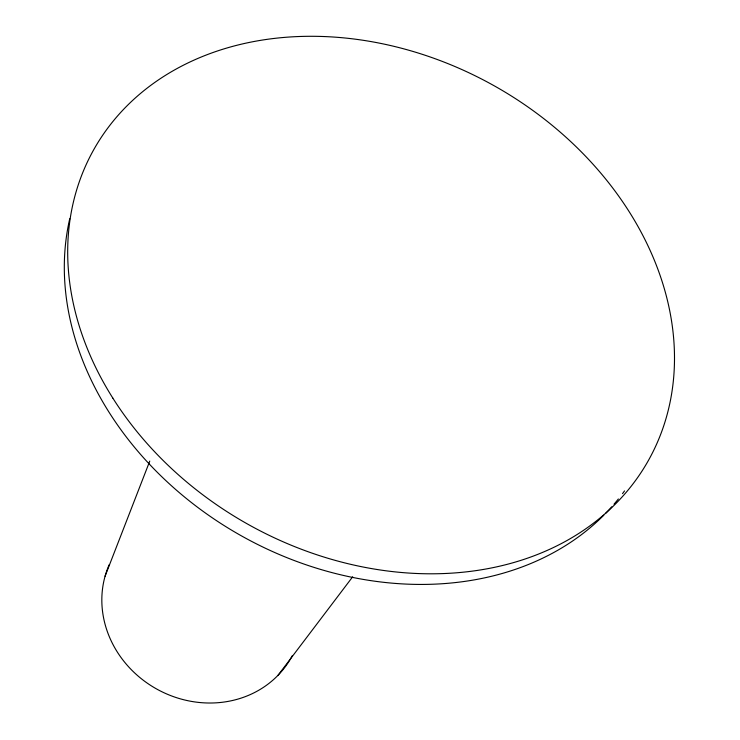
<?xml version="1.0" encoding="UTF-8"?>
<svg xmlns="http://www.w3.org/2000/svg" width="740" height="740" viewBox="0 0 740 740"><rect width="100%" height="100%" fill="white"/><g stroke="black" fill="none" stroke-linecap="round" stroke-linejoin="round"><path stroke-width="1.11" d="M105.08 576.22L149.767 461.103M277.972 675.343L352.675 576.802M624.523 490.916A313.27 249.445 29.2 0 1 622.534 493.617M618.372 498.973A313.27 249.445 29.2 0 1 614.006 504.218M611.74 506.808A313.27 249.445 29.2 0 1 605.44 513.551M603.812 515.207A313.27 249.445 29.2 0 1 242.933 536.704A313.27 249.445 29.2 0 1 69.736 218.744M292.383 655.529A102.305 93.323 29.2 0 1 161.394 691.502A102.305 93.323 29.2 0 1 109.233 564.639M112.804 398.065A317.895 251.443 29.2 0 0 638.102 476.893A317.895 251.443 29.2 0 0 362.378 40.173A317.895 251.443 29.2 0 0 112.804 398.065"/></g></svg>
